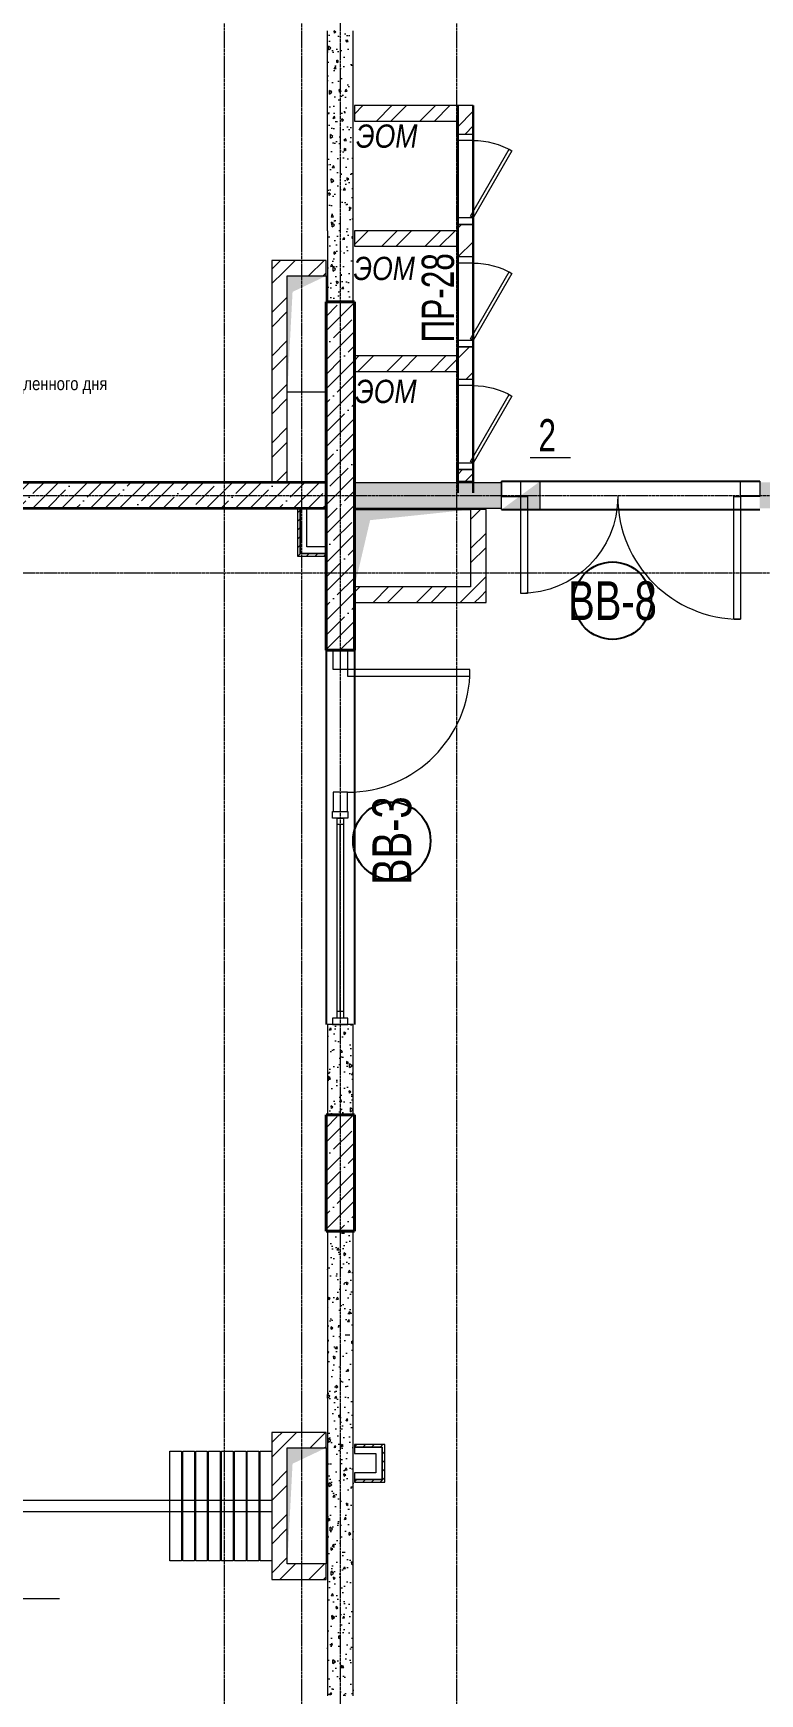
# Model space of a CAD drawing. Header units: millimetres. Extents: x -65509 to 912790, y 446 to 713294.
# Drawn here: x 193217 to 198845, y 154289 to 167156 of the extents above; entities that cross this region are included whole.
import ezdxf
from ezdxf import colors
from ezdxf.entities.mleader import LeaderData, LeaderLine
from ezdxf.enums import TextEntityAlignment as Align
from ezdxf.math import Vec2, Vec3

# ---------------------------------------------------------------- set-up
doc = ezdxf.new("R2010")
doc.units = ezdxf.units.MM
for name, pattern in [('ADSK_Невидимые', [5, 3, -2]), ('CENTER2', [28.575, 19.05, -3.175, 3.175, -3.175]), ('HIDDEN2', [4.7625, 3.175, -1.5875])]:
    doc.linetypes.add(name, pattern=pattern)
doc.layers.get('Defpoints').update_dxf_attribs({"color": 250})
for name, color, linetype, lineweight in [('A-AREA', 250, 'Continuous', 15), ('АР_Витраж', 250, 'Continuous', 13), ('АР_Витраж марка', 250, 'Continuous', 9), ('АР_Двери_витраж', 250, 'Continuous', 9), ('АР_Колонны', 250, 'Continuous', 30), ('АР_Отв. марка', 250, 'Continuous', 9), ('АР_площадь пом', 250, 'Continuous', 5), ('АР_Стены ГКЛ', 250, 'Continuous', 15), ('АР_Стены ЖБ', 250, 'Continuous', 35), ('АР_Стены кирпич', 250, 'Continuous', 20), ('АР_Стены ПЕНОблок', 250, 'Continuous', 20), ('АР_Штриховка', 250, 'Continuous', 0), ('Двери кабины', 250, 'Continuous', 0), ('ОВ_Шахты', 250, 'Continuous', 5), ('РД_Оси_100', 250, 'Continuous', 0), ('РД_проем_инж перемыч_фахверк', 250, 'Continuous', 18), ('СС_Отверстия', 250, 'Continuous', 9), ('ТХ_Оборудование', 250, 'Continuous', 9), ('ЭОМ_отверстия', 250, 'Continuous', 5)]:
    doc.layers.add(name, color=color, linetype=linetype, lineweight=lineweight)
doc.layers.add('РД_Витраж_вн', color=250, linetype='Continuous')
doc.layers.add('РД_Перемычка инж проемов', color=250, linetype='Continuous')
doc.layers.add('РД_Проем', color=250, linetype='Continuous', lineweight=0, plot=False)
doc.layers.add('РД_проем_инж перемыч_подсчет', color=250, linetype='Continuous', lineweight=30, plot=False)
doc.styles.add('Arial0', font='arial.ttf')
doc.styles.add('Arial_09', font='ARIALN.TTF', dxfattribs={"width": 0.9})
doc.styles.add('MtXpl_Arial_Narrow', font='ARIALNI.TTF')
doc.styles.add('style1', font='ARIALN.TTF')
doc.styles.add('ккк', font='isocpeur.ttf', dxfattribs={"width": 0.85, "oblique": 15})
pattern_1 = [(45, (142195.16, 127275.07), (-112.2532, 112.2532), []), (45, (142307.41, 127275.07), (-112.2532, 112.2532), [198.4375, -39.6875, 0, -39.6875])]
pattern_2 = [(45, (142195.16, 127275.07), (-168.3798, 168.3798), []), (45, (142307.4, 127275.07), (-168.3798, 168.3798), [])]
pattern_3 = [(45, (142195.16, 127275.07), (-168.3798, 168.3798), []), (45, (142307.4, 127275.07), (-168.3798, 168.3798), [])]
pattern_4 = [(45, (142195.16, 127275.07), (-168.3798, 168.3798), []), (45, (142307.4, 127275.07), (-168.3798, 168.3798), [])]
pattern_5 = [(45, (142195.157, 127275.073), (-33.67596, 33.67596), [])]

# ---------------------------------------------------------------- blocks, each defined once
blk = doc.blocks.new('СОШ_2200_АР_ОСИ_М100_28.05.24')
at = {"layer": 'РД_Оси_100', "linetype": 'CENTER2'}
for points in [[(52500, 139938.679), (52500, -5755), (52358.276, -6155)], [(53100, 139938.679), (53100, -5755), (52949.266, -6155)], [(54300, 139938.679), (54300, -6155)], [(53400, 70753.904), (53400, -5755), (53550, -6155)], [(43327.994, 36300), (71363.995, 36300)], [(43327.994, 35700), (71363.995, 35700)]]:
    blk.add_lwpolyline(points, dxfattribs=at)
blk = doc.blocks.new('otv')
at = {"linetype": 'Continuous'}
blk.add_lwpolyline([(0, -1), (0, 0), (1, 0), (1, -1)], close=True, dxfattribs=at)
blk.add_solid([(0, -1), (0, 0), (0.135, -0.137), (1, 0)], dxfattribs=at)
blk = doc.blocks.new('_DotSmall')
at = {"color": 0, "linetype": 'ByBlock', "const_width": 0.5}
blk.add_lwpolyline([(-0.0625, 0, 1), (0.0625, 0, 1)], format="xyb", close=True, dxfattribs=at)
blk = doc.blocks.new('MOK-МаркаПомещения1')
at = {"layer": 'A-AREA', "color": 0}
blk.add_line((-3.65, -1.94), (3.65, -1.94), dxfattribs=at)
at = {"layer": 'A-AREA', "color": 0, "style": 'style1'}
blk.add_attdef('АР-ПОМЕЩЕНИЕ:ПЛОЩАДЬ', text='', height=3, dxfattribs=at).set_placement((0, 0), align=Align.MIDDLE)
at = {"layer": 'Defpoints', "style": 'style1', "flags": 8}
blk.add_attdef('АР-ПОМЕЩЕНИЕ:НАИМЕНОВАНИЕ', text='', height=1, dxfattribs=at).set_placement((0, 2.96), align=Align.MIDDLE)
blk = doc.blocks.new('MOK-МаркаПроема инж.')
blk.add_line((-1.33, -1.75), (1.8, -1.75))
at = {"color": 0, "style": 'Arial0', "width": 0.7}
blk.add_attdef('АР-ПРОЕМ:Коробка', text='', height=2.5, dxfattribs=at).set_placement((0, 0), align=Align.MIDDLE)
blk = doc.blocks.new('МаркаВитража1')
at = {"layer": 'Defpoints'}
blk.add_circle((0, 0), 3, dxfattribs=at)
at = {"color": 0, "linetype": 'ByBlock', "lineweight": -2, "style": 'Arial_09', "width": 0.9}
blk.add_attdef('АР-ОКНО:НАИМЕНОВАНИЕ', text='', height=3, dxfattribs=at).set_placement((0, 0), align=Align.MIDDLE)
blk = doc.blocks.new('MOK-МаркаПеремычки')
at = {"color": 0, "style": 'ккк', "oblique": 15, "width": 0.85}
blk.add_attdef('АР-ПРОЕМ:ПЕРЕМЫЧКА', text='', height=2.5, dxfattribs=at).set_placement((0, 0), align=Align.MIDDLE)

msp = doc.modelspace()

# ---------------------------------------------------------------- hatches: boundary and pattern name
at = {"layer": 'АР_Стены ГКЛ', "linetype": 'Continuous', "lineweight": 0}
h = msp.add_hatch(dxfattribs=at)
h.set_pattern_fill('ANSI31', color=256, scale=15, style=0)
h.set_pattern_definition(pattern_5)
h.paths.add_polyline_path([(195265.046, 163105.073), (195285.046, 163125.073), (195285.046, 163475.073), (195265.046, 163475.073)], flags=0)
h = msp.add_hatch(dxfattribs=at)
h.set_pattern_fill('ANSI31', color=256, scale=15, style=0)
h.set_pattern_definition(pattern_5)
h.paths.add_polyline_path([(195485.046, 163105.073), (195485.046, 163125.073), (195285.046, 163125.073), (195265.046, 163105.073)], flags=0)
h = msp.add_hatch(dxfattribs=at)
h.set_pattern_fill('ANSI31', color=256, scale=15, style=0)
h.set_pattern_definition([(45, (142195.157, 127275.073), (-33.67596, 33.67596), [])])
h.paths.add_polyline_path([(195705.157, 156220.073), (195705.157, 156200.073), (195920.16, 156200.073), (195940.16, 156220.073)], flags=0)
h = msp.add_hatch(dxfattribs=at)
h.set_pattern_fill('ANSI31', color=256, scale=15, angle=-360, style=0)
h.set_pattern_definition(pattern_5)
h.paths.add_polyline_path([(195940.16, 156220.073), (195920.16, 156200.073), (195920.16, 155950.073), (195940.16, 155930.073)], flags=0)
h = msp.add_hatch(dxfattribs=at)
h.set_pattern_fill('ANSI31', color=256, scale=15, style=0)
h.set_pattern_definition([(45, (142195.157, 127275.073), (-33.67596, 33.67596), [])])
h.paths.add_polyline_path([(195940.16, 155930.073), (195920.16, 155950.073), (195705.157, 155950.073), (195705.157, 155930.073)], flags=0)
at = {"layer": 'АР_Штриховка', "linetype": 'Continuous', "lineweight": 0}
h = msp.add_hatch(dxfattribs=at)
h.set_pattern_fill('AR-CONC', color=256, angle=45, style=0)
h.set_pattern_definition([(95, (142195.16, 127275.07), (140.09465, 117.55338), [19.05, -209.55]), (40, (142195.16, 127275.07), (-160.01845, 110.17673), [15.24, -167.6406]), (145.45144, (142206.83, 127284.87), (-19.9238, 227.7301), [16.19, -178.09024]), (91.1842, (142159.24, 127311), (221.41024, 161.9534), [28.575, -314.325]), (141.63556, (142177.7, 127324.5), (-7.0866, 342.8268), [24.285, -267.1356]), (36.18415, (142159.24, 127311), (-7.0866, 342.8268), [22.86, -251.4597]), (66, (142186.18, 127319.97), (179.51998, 34.89515), [19.05, -209.55]), (11, (142186.18, 127319.97), (-86.53993, 173.9412), [15.24, -167.64]), (116.45145, (142201.14, 127322.88), (92.98005, 208.83634), [16.19, -178.08994]), (82.5, (142195.16, 127275.07), (-57.60547, 61.973414), [0, -165.608, 0, -170.18, 0, -168.275]), (52.5, (142195.16, 127275.07), (-23.58973, 118.087), [0, -97.028, 0, -161.798, 0, -64.135]), (12.5, (142155.105, 127235.02), (99.92786, 91.826196), [0, -63.5, 0, -198.12, 0, -262.89]), (2.5, (142137.14, 127217.06), (86.7639, 122.7224), [0, -82.55, 0, -131.572, 0, -186.69])])
h.paths.add_polyline_path([(195495.157, 165074.073), (195695.157, 165074.073), (195695.157, 165625.073), (195495.157, 165625.073)], flags=0)
h.paths.add_polyline_path([(195495.157, 165625.073), (195695.157, 165625.073), (195695.157, 166595.073), (195495.157, 166595.073)], flags=0)
h.paths.add_polyline_path([(195495.157, 166595.073), (195695.157, 166595.073), (195695.157, 167175.073), (195495.157, 167175.073)], flags=0)
h = msp.add_hatch(dxfattribs=at)
h.set_pattern_fill('ANSI32', color=256, scale=25, style=0)
h.set_pattern_definition(pattern_3)
h.paths.add_polyline_path([(196505.157, 166475.073), (196625.157, 166595.073), (195705.157, 166595.073), (195705.157, 166475.073)], flags=0)
h = msp.add_hatch(dxfattribs=at)
h.set_pattern_fill('ANSI32', color=256, scale=25, angle=-360, style=0)
h.set_pattern_definition(pattern_2)
h.paths.add_polyline_path([(196625.157, 164655.073), (196535.157, 164615.073), (196505.157, 164535.073), (196505.157, 164475.073), (196625.157, 164475.073)], flags=0)
h.paths.add_polyline_path([(196625.157, 163775.073), (196505.157, 163775.073), (196505.157, 163685.073), (196625.157, 163685.073)], flags=0)
h.paths.add_polyline_path([(196625.157, 166595.073), (196505.157, 166475.073), (196505.157, 166375.073), (196625.157, 166375.073)], flags=0)
h.paths.add_polyline_path([(196625.157, 165675.073), (196505.157, 165675.073), (196505.157, 165625.073), (196535.157, 165585.073), (196625.157, 165625.073)], flags=0)
h.paths.add_polyline_path([(196625.157, 165625.073), (196535.157, 165585.073), (196505.157, 165505.073), (196505.157, 165425.073), (196625.157, 165425.073)], flags=0)
h.paths.add_polyline_path([(196625.157, 164725.073), (196505.157, 164725.073), (196505.157, 164655.073), (196535.157, 164615.073), (196625.157, 164655.073)], flags=0)
h = msp.add_hatch(dxfattribs=at)
h.set_pattern_fill('ANSI32', color=256, scale=25, style=0)
h.set_pattern_definition(pattern_3)
h.paths.add_polyline_path([(196505.157, 165505.073), (196535.157, 165585.073), (196505.157, 165625.073), (195705.157, 165625.073), (195705.157, 165505.073)], flags=0)
h = msp.add_hatch(dxfattribs=at)
h.set_pattern_fill('ANSI32', color=256, scale=25, style=0)
h.set_pattern_definition(pattern_4)
h.paths.add_polyline_path([(195065.157, 163675.073), (195185.157, 163675.073), (195185.157, 165275.073), (195065.157, 165395.073)], flags=0)
h = msp.add_hatch(dxfattribs=at)
h.set_pattern_fill('ANSI32', color=256, scale=25, style=0)
h.set_pattern_definition([(45, (142195.16, 127275.07), (-168.3798, 168.3798), []), (45, (142307.4, 127275.07), (-168.3798, 168.3798), [])])
h.paths.add_polyline_path([(195065.157, 165395.073), (195185.157, 165275.073), (195485.157, 165275.073), (195485.157, 165395.073)], flags=0)
at = {"layer": 'АР_Штриховка', "linetype": 'Continuous', "lineweight": 5}
h = msp.add_hatch(dxfattribs=at)
h.set_pattern_fill('ANSI35', color=256, scale=25, style=0)
h.set_pattern_definition(pattern_1)
h.paths.add_polyline_path([(195485.157, 162375.073), (195705.157, 162375.073), (195705.157, 165075.073), (195485.157, 165075.073)], flags=0)
at = {"layer": 'АР_Штриховка', "linetype": 'Continuous', "lineweight": 0}
h = msp.add_hatch(dxfattribs=at)
h.set_pattern_fill('ANSI32', color=256, scale=25, style=0)
h.set_pattern_definition(pattern_3)
h.paths.add_polyline_path([(196505.157, 164535.073), (196535.157, 164615.073), (196505.157, 164655.073), (195705.157, 164655.073), (195705.157, 164535.073)], flags=0)
at = {"layer": 'АР_Штриховка', "linetype": 'Continuous', "lineweight": 5}
h = msp.add_hatch(dxfattribs=at)
h.set_pattern_fill('ANSI35', color=256, scale=25, style=0)
h.set_pattern_definition(pattern_1)
h.paths.add_polyline_path([(187895.157, 163675.073), (187895.157, 163475.073), (195485.157, 163475.073), (195485.157, 163675.073)], flags=0)
at = {"layer": 'АР_Штриховка', "linetype": 'Continuous', "lineweight": 0}
h = msp.add_hatch(dxfattribs=at)
h.set_pattern_fill('AR-CONC', color=256, angle=45, style=0)
h.set_pattern_definition([(95, (142195.16, 127275.07), (140.09465, 117.55338), [19.05, -209.55]), (40, (142195.16, 127275.07), (-160.01845, 110.17673), [15.24, -167.6406]), (145.45144, (142206.83, 127284.87), (-19.9238, 227.7301), [16.19, -178.09024]), (91.1842, (142159.24, 127311), (221.41024, 161.9534), [28.575, -314.325]), (141.63556, (142177.7, 127324.5), (-7.0866, 342.8268), [24.285, -267.1356]), (36.18415, (142159.24, 127311), (-7.0866, 342.8268), [22.86, -251.4597]), (66, (142186.18, 127319.97), (179.51998, 34.89515), [19.05, -209.55]), (11, (142186.18, 127319.97), (-86.53993, 173.9412), [15.24, -167.64]), (116.45145, (142201.14, 127322.88), (92.98005, 208.83634), [16.19, -178.08994]), (82.5, (142195.16, 127275.07), (-57.60547, 61.973414), [0, -165.608, 0, -170.18, 0, -168.275]), (52.5, (142195.16, 127275.07), (-23.58973, 118.087), [0, -97.028, 0, -161.798, 0, -64.135]), (12.5, (142155.105, 127235.02), (99.92786, 91.826196), [0, -63.5, 0, -198.12, 0, -262.89]), (2.5, (142137.14, 127217.06), (86.7639, 122.7224), [0, -82.55, 0, -131.572, 0, -186.69])])
h.paths.add_polyline_path([(199985.157, 163475.073), (199985.157, 163675.073), (198845.157, 163675.073), (198845.157, 163475.073)], flags=0)
h.paths.add_polyline_path([(196845.157, 163475.073), (196845.157, 163675.073), (196505.157, 163675.073), (196505.157, 163475.073)], flags=0)
h.paths.add_polyline_path([(196505.157, 163475.073), (196505.157, 163675.073), (195705.157, 163675.073), (195705.157, 163475.073)], flags=0)
h = msp.add_hatch(dxfattribs=at)
h.set_pattern_fill('ANSI32', color=256, scale=25, angle=-360, style=0)
h.set_pattern_definition(pattern_2)
h.paths.add_polyline_path([(196725.157, 163465.073), (196605.157, 163465.073), (196605.157, 162865.073), (196725.157, 162745.073)], flags=0)
h = msp.add_hatch(dxfattribs=at)
h.set_pattern_fill('ANSI32', color=256, scale=25, style=0)
h.set_pattern_definition(pattern_3)
h.paths.add_polyline_path([(196725.157, 162745.073), (196605.157, 162865.073), (195705.157, 162865.073), (195705.157, 162745.073)], flags=0)
h = msp.add_hatch(dxfattribs=at)
h.set_pattern_fill('AR-CONC', color=256, angle=45, style=0)
h.set_pattern_definition([(95, (142195.16, 127275.07), (140.09465, 117.55338), [19.05, -209.55]), (40, (142195.16, 127275.07), (-160.01845, 110.17673), [15.24, -167.6406]), (145.45144, (142206.83, 127284.87), (-19.9238, 227.7301), [16.19, -178.09024]), (91.1842, (142159.24, 127311), (221.41024, 161.9534), [28.575, -314.325]), (141.63556, (142177.7, 127324.5), (-7.0866, 342.8268), [24.285, -267.1356]), (36.18415, (142159.24, 127311), (-7.0866, 342.8268), [22.86, -251.4597]), (66, (142186.18, 127319.97), (179.51998, 34.89515), [19.05, -209.55]), (11, (142186.18, 127319.97), (-86.5399, 173.9412), [15.24, -167.64]), (116.45145, (142201.14, 127322.88), (92.98005, 208.83634), [16.19, -178.08994]), (82.5, (142195.16, 127275.07), (-57.60547, 61.973414), [0, -165.608, 0, -170.18, 0, -168.275]), (52.5, (142195.16, 127275.07), (-23.58973, 118.087), [0, -97.028, 0, -161.798, 0, -64.135]), (12.5, (142155.105, 127235.02), (99.92786, 91.826196), [0, -63.5, 0, -198.12, 0, -262.89]), (2.5, (142137.14, 127217.06), (86.7639, 122.7224), [0, -82.55, 0, -131.572, 0, -186.69])])
h.paths.add_polyline_path([(195495.157, 158774.073), (195695.157, 158774.073), (195695.157, 159475.073), (195495.157, 159475.073)], flags=0)
h.paths.add_polyline_path([(195495.157, 162375.073), (195695.157, 162375.073), (195695.157, 162376.073), (195495.157, 162376.073)], flags=0)
at = {"layer": 'АР_Штриховка', "linetype": 'Continuous', "lineweight": 5}
h = msp.add_hatch(dxfattribs=at)
h.set_pattern_fill('ANSI35', color=256, scale=25, style=0)
h.set_pattern_definition(pattern_1)
h.paths.add_polyline_path([(195485.157, 157875.073), (195705.157, 157875.073), (195705.157, 158775.073), (195485.157, 158775.073)], flags=0)
at = {"layer": 'АР_Штриховка', "linetype": 'Continuous', "lineweight": 0}
h = msp.add_hatch(dxfattribs=at)
h.set_pattern_fill('AR-CONC', color=256, angle=45, style=0)
h.set_pattern_definition([(95, (142195.16, 127275.07), (140.09465, 117.55338), [19.05, -209.55]), (40, (142195.16, 127275.07), (-160.01845, 110.17673), [15.24, -167.6406]), (145.45144, (142206.83, 127284.87), (-19.9238, 227.7301), [16.19, -178.09024]), (91.1842, (142159.24, 127311), (221.41024, 161.9534), [28.575, -314.325]), (141.63556, (142177.7, 127324.5), (-7.0866, 342.8268), [24.285, -267.1356]), (36.18415, (142159.24, 127311), (-7.0866, 342.8268), [22.86, -251.4597]), (66, (142186.18, 127319.97), (179.51998, 34.89515), [19.05, -209.55]), (11, (142186.18, 127319.97), (-86.5399, 173.9412), [15.24, -167.64]), (116.45145, (142201.14, 127322.88), (92.98005, 208.83634), [16.19, -178.08994]), (82.5, (142195.16, 127275.07), (-57.60547, 61.973414), [0, -165.608, 0, -170.18, 0, -168.275]), (52.5, (142195.16, 127275.07), (-23.58973, 118.087), [0, -97.028, 0, -161.798, 0, -64.135]), (12.5, (142155.105, 127235.02), (99.92786, 91.826196), [0, -63.5, 0, -198.12, 0, -262.89]), (2.5, (142137.14, 127217.06), (86.7639, 122.7224), [0, -82.55, 0, -131.572, 0, -186.69])])
h.paths.add_polyline_path([(195495.157, 154274.073), (195695.157, 154274.073), (195695.157, 157876.073), (195495.157, 157876.073)], flags=0)
h = msp.add_hatch(dxfattribs=at)
h.set_pattern_fill('ANSI32', color=256, scale=25, style=0)
h.set_pattern_definition(pattern_4)
h.paths.add_polyline_path([(195065.157, 155175.073), (195185.157, 155295.073), (195185.157, 156195.073), (195065.157, 156315.073)], flags=0)
h = msp.add_hatch(dxfattribs=at)
h.set_pattern_fill('ANSI32', color=256, scale=25, style=0)
h.set_pattern_definition([(45, (142195.16, 127275.07), (-168.3798, 168.3798), []), (45, (142307.4, 127275.07), (-168.3798, 168.3798), [])])
h.paths.add_polyline_path([(195065.157, 156315.073), (195185.157, 156195.073), (195485.157, 156195.073), (195485.157, 156315.073)], flags=0)
h = msp.add_hatch(dxfattribs=at)
h.set_pattern_fill('ANSI32', color=256, scale=25, style=0)
h.set_pattern_definition(pattern_3)
h.paths.add_polyline_path([(195485.157, 155175.073), (195485.157, 155295.073), (195185.157, 155295.073), (195065.157, 155175.073)], flags=0)
at = {"layer": 'СС_Отверстия', "linetype": 'Continuous', "lineweight": 5}
for points in [[(197144.84, 163465.073), (197144.84, 163685.073), (196994.84, 163575.073)], [(196844.84, 163465.073), (197144.84, 163465.073), (196994.84, 163575.073)]]:
    msp.add_hatch(color=256, dxfattribs=at).paths.add_polyline_path(points, flags=0)

# ---------------------------------------------------------------- linework, layer by layer
at = {"layer": 'АР_Витраж', "linetype": 'Continuous', "lineweight": 5}
for p, q in [((195485.157, 159475.073), (195485.157, 161125.073)), ((195705.157, 159475.073), (195705.157, 161125.073))]:
    msp.add_line(p, q, dxfattribs=at)
at = {"layer": 'АР_Витраж', "linetype": 'Continuous', "lineweight": 13}
for p, q in [((195620.157, 161025.073), (195570.157, 161025.073)), ((195595.157, 159575.073), (195595.157, 161025.073)), ((195620.157, 159575.073), (195570.157, 159575.073))]:
    msp.add_line(p, q, dxfattribs=at)
for points in [[(195535.157, 161075.073), (195535.157, 161125.073), (195655.157, 161125.073), (195655.157, 161075.073)], [(195620.157, 159525.073), (195570.157, 159525.073), (195570.157, 161075.073), (195620.157, 161075.073)], [(195535.157, 159525.073), (195535.157, 159475.073), (195655.157, 159475.073), (195655.157, 159525.073)]]:
    msp.add_lwpolyline(points, close=True, dxfattribs=at)
at = {"layer": 'АР_Двери_витраж', "linetype": 'Continuous', "lineweight": 9}
for points in [[(196995.157, 163685.073), (196845.157, 163685.073), (196845.157, 163565.073), (196995.157, 163565.073)], [(198695.157, 163685.073), (198845.157, 163685.073), (198845.157, 163565.073), (198695.157, 163565.073)], [(196995.157, 163565.073), (197045.157, 163565.073), (197045.157, 162815.073), (196995.157, 162815.073)], [(198695.157, 162615.073), (198645.157, 162615.073), (198645.157, 163565.073), (198695.157, 163565.073)], [(195540.157, 162225.073), (195540.157, 162375.073), (195650.157, 162375.073), (195650.157, 162225.073)], [(195650.157, 162225.073), (195650.157, 162175.073), (196600.157, 162175.073), (196600.157, 162225.073)], [(195540.157, 161275.073), (195540.157, 161125.073), (195650.157, 161125.073), (195650.157, 161275.073)]]:
    msp.add_lwpolyline(points, close=True, dxfattribs=at)
at = {"layer": 'АР_Двери_витраж', "linetype": 'Continuous', "lineweight": 9, "extrusion": (0, 0, -1)}
msp.add_arc((-196995.157, 163565.073), 750, 180, 270, dxfattribs=at)
at = {"layer": 'АР_Двери_витраж', "linetype": 'Continuous', "lineweight": 9}
for centre, start, end in [((198695.157, 163565.073), 180, 270), ((195650.157, 162225.073), 270, 0)]:
    msp.add_arc(centre, 950, start, end, dxfattribs=at)
at = {"layer": 'АР_Колонны', "linetype": 'HIDDEN2', "lineweight": 25}
for p, q in [((195485.157, 165075.073), (195705.157, 165075.073)), ((195485.157, 162375.073), (195485.157, 165075.073)), ((195705.157, 165075.073), (195705.157, 162375.073)), ((195705.157, 162375.073), (195485.157, 162375.073)), ((195485.157, 158775.073), (195705.157, 158775.073)), ((195485.157, 157875.073), (195485.157, 158775.073)), ((195705.157, 158775.073), (195705.157, 157875.073)), ((195705.157, 157875.073), (195485.157, 157875.073))]:
    msp.add_line(p, q, dxfattribs=at)
at = {"layer": 'АР_Колонны', "linetype": 'Continuous', "lineweight": 35}
for p, q in [((195485.157, 165075.073), (195705.157, 165075.073)), ((195485.157, 162375.073), (195485.157, 165075.073)), ((195705.157, 162375.073), (195705.157, 165075.073)), ((195485.157, 162375.073), (195705.157, 162375.073)), ((195485.157, 158775.073), (195705.157, 158775.073)), ((195485.157, 157875.073), (195485.157, 158775.073)), ((195705.157, 157875.073), (195705.157, 158775.073)), ((195485.157, 157875.073), (195705.157, 157875.073))]:
    msp.add_line(p, q, dxfattribs=at)
at = {"layer": 'АР_Стены ГКЛ', "linetype": 'Continuous', "lineweight": 5}
for p, q in [((195285.046, 163475.073), (195265.046, 163475.073)), ((195265.046, 163475.073), (195265.046, 163105.073)), ((195335.046, 163475.073), (195285.046, 163475.073)), ((195285.046, 163475.073), (195285.046, 163125.073)), ((195285.046, 163125.073), (195285.046, 163475.073)), ((195335.046, 163175.073), (195335.046, 163475.073)), ((195485.046, 163175.073), (195335.046, 163175.073)), ((195485.046, 163125.073), (195485.046, 163175.073)), ((195265.046, 163105.073), (195485.046, 163105.073)), ((195285.046, 163125.073), (195485.046, 163125.073)), ((195485.046, 163125.073), (195285.046, 163125.073)), ((195485.046, 163105.073), (195485.046, 163125.073)), ((195705.157, 156220.073), (195705.157, 156200.073)), ((195940.16, 156220.073), (195705.157, 156220.073)), ((195940.16, 155930.073), (195940.16, 156220.073)), ((195705.157, 156200.073), (195705.157, 156150.073)), ((195920.16, 156200.073), (195705.157, 156200.073)), ((195705.157, 156200.073), (195920.16, 156200.073)), ((195705.157, 156150.073), (195870.16, 156150.073)), ((195870.16, 156150.073), (195870.16, 156000.073)), ((195920.16, 155950.073), (195920.16, 156200.073)), ((195920.16, 156200.073), (195920.16, 155950.073)), ((195870.16, 156000.073), (195705.157, 156000.073)), ((195705.157, 156000.073), (195705.157, 155950.073)), ((195705.157, 155950.073), (195920.16, 155950.073)), ((195920.16, 155950.073), (195705.157, 155950.073)), ((195705.157, 155950.073), (195705.157, 155930.073)), ((195705.157, 155930.073), (195940.16, 155930.073))]:
    msp.add_line(p, q, dxfattribs=at)
at = {"layer": 'АР_Стены ЖБ', "linetype": 'Continuous', "lineweight": 40}
for p, q in [((195705.157, 165075.073), (195485.157, 165075.073)), ((195485.157, 165075.073), (195485.157, 162375.073)), ((195705.157, 162375.073), (195705.157, 165075.073)), ((195485.157, 162375.073), (195705.157, 162375.073)), ((195705.157, 158775.073), (195485.157, 158775.073)), ((195485.157, 158775.073), (195485.157, 157875.073)), ((195705.157, 157875.073), (195705.157, 158775.073)), ((195485.157, 157875.073), (195705.157, 157875.073))]:
    msp.add_line(p, q, dxfattribs=at)
at = {"layer": 'АР_Стены ЖБ', "linetype": 'Continuous', "lineweight": 35}
for p, q in [((195485.157, 163675.073), (187895.157, 163675.073)), ((195485.157, 163475.073), (195485.157, 163675.073)), ((187895.157, 163475.073), (195485.157, 163475.073))]:
    msp.add_line(p, q, dxfattribs=at)
at = {"layer": 'АР_Стены кирпич', "linetype": 'Continuous', "lineweight": 20}
for p, q in [((196625.157, 166595.073), (195705.157, 166595.073)), ((195705.157, 166595.073), (195705.157, 166475.073)), ((196625.157, 166375.073), (196625.157, 166595.073)), ((195705.157, 166475.073), (196505.157, 166475.073)), ((196505.157, 166475.073), (196505.157, 166375.073)), ((196505.157, 166375.073), (196625.157, 166375.073)), ((196505.157, 165625.073), (195705.157, 165625.073)), ((195705.157, 165625.073), (195705.157, 165505.073)), ((196625.157, 165675.073), (196505.157, 165675.073)), ((196505.157, 165675.073), (196505.157, 165625.073)), ((196625.157, 165425.073), (196625.157, 165675.073)), ((195705.157, 165505.073), (196505.157, 165505.073)), ((196505.157, 165505.073), (196505.157, 165425.073)), ((195065.157, 165395.073), (195065.157, 163675.073)), ((195485.157, 165395.073), (195065.157, 165395.073)), ((195485.157, 165275.073), (195485.157, 165395.073)), ((196505.157, 165425.073), (196625.157, 165425.073)), ((195185.157, 163675.073), (195185.157, 165275.073)), ((195185.157, 165275.073), (195485.157, 165275.073)), ((196625.157, 164725.073), (196505.157, 164725.073)), ((196505.157, 164725.073), (196505.157, 164655.073)), ((196625.157, 164475.073), (196625.157, 164725.073)), ((196505.157, 164655.073), (195705.157, 164655.073)), ((195705.157, 164655.073), (195705.157, 164535.073)), ((195705.157, 164535.073), (196505.157, 164535.073)), ((196505.157, 164535.073), (196505.157, 164475.073)), ((196505.157, 164475.073), (196625.157, 164475.073)), ((195065.157, 163675.073), (195185.157, 163675.073)), ((196625.157, 163775.073), (196505.157, 163775.073)), ((196505.157, 163775.073), (196505.157, 163685.073)), ((196505.157, 163685.073), (196625.157, 163685.073)), ((196625.157, 163685.073), (196625.157, 163775.073)), ((196725.157, 163465.073), (196605.157, 163465.073)), ((196605.157, 163465.073), (196605.157, 162865.073)), ((196725.157, 162745.073), (196725.157, 163465.073)), ((196605.157, 162865.073), (195705.157, 162865.073)), ((195705.157, 162865.073), (195705.157, 162745.073)), ((195705.157, 162745.073), (196725.157, 162745.073)), ((195065.157, 156315.073), (195065.157, 155175.073)), ((195485.157, 156315.073), (195065.157, 156315.073)), ((195485.157, 156195.073), (195485.157, 156315.073)), ((195185.157, 155295.073), (195185.157, 156195.073)), ((195185.157, 156195.073), (195485.157, 156195.073)), ((195065.157, 155175.073), (195485.157, 155175.073)), ((195485.157, 155295.073), (195185.157, 155295.073)), ((195485.157, 155175.073), (195485.157, 155295.073))]:
    msp.add_line(p, q, dxfattribs=at)
at = {"layer": 'АР_Стены кирпич', "linetype": 'Continuous', "lineweight": 0}
for p, q in [((196505.157, 166375.073), (196505.157, 165675.073)), ((196625.157, 165675.073), (196625.157, 166375.073)), ((196505.157, 165425.073), (196505.157, 164725.073)), ((196625.157, 164725.073), (196625.157, 165425.073)), ((196505.157, 164475.073), (196505.157, 163775.073)), ((196625.157, 163775.073), (196625.157, 164475.073))]:
    msp.add_line(p, q, dxfattribs=at)
at = {"layer": 'АР_Стены ПЕНОблок', "linetype": 'Continuous', "lineweight": 20}
for p, q in [((195495.157, 165625.073), (195495.157, 167175.073)), ((195695.157, 166595.073), (195695.157, 167175.073)), ((195695.157, 165074.073), (195695.157, 166595.073)), ((195495.157, 165625.073), (195495.157, 165074.073)), ((195495.157, 165074.073), (195695.157, 165074.073)), ((195705.157, 163675.073), (196845.157, 163675.073)), ((195705.157, 163675.073), (195705.157, 163475.073)), ((196845.157, 163475.073), (196845.157, 163675.073)), ((195705.157, 163475.073), (196845.157, 163475.073)), ((195695.157, 162376.073), (195495.157, 162376.073)), ((195495.157, 162376.073), (195495.157, 162375.073)), ((195495.157, 162375.073), (195695.157, 162375.073)), ((195695.157, 162375.073), (195695.157, 162376.073)), ((195695.157, 159475.073), (195495.157, 159475.073)), ((195495.157, 159475.073), (195495.157, 158774.073)), ((195695.157, 158774.073), (195695.157, 159475.073)), ((195495.157, 158774.073), (195695.157, 158774.073)), ((195695.157, 157876.073), (195495.157, 157876.073)), ((195495.157, 157876.073), (195495.157, 154274.073)), ((195695.157, 154274.073), (195695.157, 157876.073))]:
    msp.add_line(p, q, dxfattribs=at)
at = {"layer": 'Двери кабины', "linetype": 'Continuous', "lineweight": 0}
for points in [[(196505.157, 166325.073), (196505.157, 166375.073), (196625.157, 166375.073), (196625.157, 166325.073)], [(196625.157, 165725.073), (196603.507, 165737.573), (196903.507, 166257.188), (196925.157, 166244.688)], [(196505.157, 165725.073), (196505.157, 165675.073), (196625.157, 165675.073), (196625.157, 165725.073)], [(196505.157, 165375.073), (196505.157, 165425.073), (196625.157, 165425.073), (196625.157, 165375.073)], [(196625.157, 164775.073), (196603.507, 164787.573), (196903.507, 165307.188), (196925.157, 165294.688)], [(196505.157, 164775.073), (196505.157, 164725.073), (196625.157, 164725.073), (196625.157, 164775.073)], [(196505.157, 164425.073), (196505.157, 164475.073), (196625.157, 164475.073), (196625.157, 164425.073)], [(196625.157, 163825.073), (196603.507, 163837.573), (196903.507, 164357.188), (196925.157, 164344.688)], [(196505.157, 163825.073), (196505.157, 163775.073), (196625.157, 163775.073), (196625.157, 163825.073)]]:
    msp.add_lwpolyline(points, close=True, dxfattribs=at)
at = {"layer": 'Двери кабины', "linetype": 'Continuous', "lineweight": 0, "extrusion": (0, 0, -1)}
for centre in [(-196625.157, 165725.073), (-196625.157, 164775.073), (-196625.157, 163825.073)]:
    msp.add_arc(centre, 600, 90, 120, dxfattribs=at)
at = {"layer": 'РД_Витраж_вн', "linetype": 'Continuous', "lineweight": -3}
for p, q in [((196845.157, 163685.073), (198845.157, 163685.073)), ((196845.157, 163465.073), (198845.157, 163465.073)), ((195485.157, 162375.073), (195485.157, 159475.073)), ((195705.157, 162375.073), (195705.157, 159475.073))]:
    msp.add_line(p, q, dxfattribs=at)
at = {"layer": 'РД_Проем', "linetype": 'Continuous', "lineweight": 0}
for p, q in [((196505.157, 165675.073), (196505.157, 166375.073)), ((196625.157, 165675.073), (196625.157, 166375.073)), ((196505.157, 164725.073), (196505.157, 165425.073)), ((196625.157, 164725.073), (196625.157, 165425.073)), ((196505.157, 163775.073), (196505.157, 164475.073)), ((196625.157, 163775.073), (196625.157, 164475.073)), ((196845.157, 163685.073), (198845.157, 163685.073)), ((196845.157, 163465.073), (198845.157, 163465.073)), ((195485.157, 162375.073), (195485.157, 159475.073)), ((195705.157, 162375.073), (195705.157, 159475.073))]:
    msp.add_line(p, q, dxfattribs=at)
at = {"layer": 'РД_проем_инж перемыч_подсчет', "linetype": 'Continuous', "lineweight": 30}
for p, q in [((196505.157, 166595.073), (196505.157, 163595.073)), ((196625.157, 166595.073), (196625.157, 163595.073))]:
    msp.add_line(p, q, dxfattribs=at)
at = {"layer": 'РД_проем_инж перемыч_фахверк', "linetype": 'Continuous', "lineweight": 18}
for p, q in [((196844.84, 163685.073), (198844.84, 163685.073)), ((196844.84, 163465.073), (198844.84, 163465.073)), ((195485.157, 162376.073), (195485.157, 159476.073)), ((195705.157, 162376.073), (195705.157, 159476.073))]:
    msp.add_line(p, q, dxfattribs=at)
at = {"layer": 'СС_Отверстия', "linetype": 'Continuous', "lineweight": 9}
for p, q in [((197144.84, 163685.073), (196844.84, 163685.073)), ((196844.84, 163465.073), (196844.84, 163685.073)), ((197144.84, 163465.073), (197144.84, 163685.073)), ((197144.84, 163465.073), (196844.84, 163465.073))]:
    msp.add_line(p, q, dxfattribs=at)
at = {"layer": 'ТХ_Оборудование', "elevation": 400000}
for points in [[(194275.157, 155320.073), (194275.157, 156170.073), (194365.157, 156170.073), (194365.157, 155320.073)], [(194375.157, 155320.073), (194375.157, 156170.073), (194465.157, 156170.073), (194465.157, 155320.073)], [(194475.157, 155320.073), (194475.157, 156170.073), (194565.157, 156170.073), (194565.157, 155320.073)], [(194575.157, 155320.073), (194575.157, 156170.073), (194665.157, 156170.073), (194665.157, 155320.073)], [(194675.157, 155320.073), (194675.157, 156170.073), (194765.157, 156170.073), (194765.157, 155320.073)], [(194775.157, 155320.073), (194775.157, 156170.073), (194865.157, 156170.073), (194865.157, 155320.073)], [(194875.157, 155320.073), (194875.157, 156170.073), (194965.157, 156170.073), (194965.157, 155320.073)], [(194975.157, 155320.073), (194975.157, 156170.073), (195065.157, 156170.073), (195065.157, 155320.073)]]:
    msp.add_lwpolyline(points, close=True, dxfattribs=at)
at = {"layer": 'ТХ_Оборудование', "linetype": 'ADSK_Невидимые', "elevation": 400000}
msp.add_lwpolyline([(187915.157, 155790.073), (195065.157, 155790.073), (195065.157, 155700.073), (187915.157, 155700.073)], close=True, dxfattribs=at)

# ---------------------------------------------------------------- block references
at = {"layer": 'АР_Витраж марка', "linetype": 'Continuous', "lineweight": 9, "xscale": 100, "yscale": 100, "zscale": 100}
msp.add_blockref('МаркаВитража1', (197704.163, 162759.317), dxfattribs=at).add_auto_attribs({'АР-ОКНО:НАИМЕНОВАНИЕ': 'ВВ-8'})
at = {"layer": 'АР_Витраж марка', "linetype": 'Continuous', "lineweight": 9, "xscale": 100, "yscale": 100, "zscale": 100, "rotation": 90}
msp.add_blockref('МаркаВитража1', (195994.537, 160898.99), dxfattribs=at).add_auto_attribs({'АР-ОКНО:НАИМЕНОВАНИЕ': 'ВВ-3'})
at = {"layer": 'АР_Отв. марка', "linetype": 'Continuous', "lineweight": 9, "xscale": 100, "yscale": 100, "zscale": 100}
msp.add_blockref('MOK-МаркаПроема инж.', (197198.625, 164042.503, 580), dxfattribs=at).add_auto_attribs({'АР-ПРОЕМ:Коробка': '2'})
at = {"layer": 'АР_площадь пом', "linetype": 'Continuous', "lineweight": 5}
ref = msp.add_blockref('MOK-МаркаПомещения1', (190368.732, 164133.763), dxfattribs=dict(at, xscale=100, yscale=100, zscale=100))
ref.add_attrib('АР-ПОМЕЩЕНИЕ:НАИМЕНОВАНИЕ', 'Универсальное помещение с возможностью проведения занятий во внеурочное время, в том числе для групп продленного дня', dxfattribs={"layer": 'Defpoints', "height": 100, "style": 'style1'}).set_placement((190368.732, 164429.326), align=Align.MIDDLE)
ref.add_attrib('АР-ПОМЕЩЕНИЕ:ПЛОЩАДЬ', '68.16', dxfattribs={"layer": 'A-AREA', "color": 0, "height": 300, "style": 'style1'}).set_placement((190368.732, 164133.763), align=Align.MIDDLE)
at = {"layer": 'ОВ_Шахты', "zscale": 1400}
for p, xscale, yscale in [((195185.157, 165275.073), 300, 900), ((195705.157, 163465.073), 900, 600), ((195185.157, 156195.073), 300, 900)]:
    msp.add_blockref('otv', p, dxfattribs=dict(at, xscale=xscale, yscale=yscale))
at = {"layer": 'РД_Оси_100'}
msp.add_blockref('СОШ_2200_АР_ОСИ_М100_28.05.24', (142195.157, 127275.073), dxfattribs=at)
at = {"layer": 'РД_Перемычка инж проемов', "linetype": 'Continuous', "lineweight": -3}
ref = msp.add_blockref('MOK-МаркаПеремычки', (196351.021, 165105.898, 200), dxfattribs=dict(at, xscale=100, yscale=100, zscale=100, rotation=89.99999999999999))
ref.add_attrib('АР-ПРОЕМ:ПЕРЕМЫЧКА', 'ПР-28', dxfattribs={"layer": '0', "color": 0, "height": 250, "rotation": 90, "style": 'Arial0', "width": 0.7}).set_placement((196351.021, 165105.898, 200), align=Align.MIDDLE)

# ---------------------------------------------------------------- texts
at = {"layer": 'ЭОМ_отверстия', "lineweight": 50, "style": 'MtXpl_Arial_Narrow'}
for p in [(195718.238, 166268.771), (195698.497, 165243.386), (195711.55, 164290.556)]:
    msp.add_text('ЭОМ', height=180, dxfattribs=at).set_placement(p)

# ---------------------------------------------------------------- leaders
at = {"layer": 'ТХ_Оборудование'}
ml = msp.add_multileader_mtext('Standard', dxfattribs=at)
ml.set_content('\\pxsm1;Трансформируемая перегородка_тип 3.1 см.раздел АИ ', color=256, style='style1')
ml.set_leader_properties(color=256, linetype='ByLayer', lineweight=9)
ml.set_arrow_properties(name='DOTSMALL')
ml.build(insert=Vec2(0, 0))
ml.multileader.update_dxf_attribs({"text_left_attachment_type": 6, "text_right_attachment_type": 6, "text_bottom_attachment_type": 10, "dogleg_length": 25, "arrow_head_size": 300})
ctx = ml.context
ctx.base_point, ctx.char_height, ctx.arrow_head_size, ctx.landing_gap_size, ctx.plane_origin = Vec3(190672.001, 155027.614), 200, 300, 50, Vec3(181580.663, 158490.318)
ctx.left_attachment, ctx.right_attachment, ctx.top_attachment = 6, 6, 10
notes = []
notes.append((ctx, [(0, (1, 1, 0), (190513.991, 155027.614), (1, 0), 158.01, [(1, [(190519.935, 155766.951)], 0, [])])]))
ctx.mtext.insert, ctx.mtext.width, ctx.mtext.defined_height, ctx.mtext.line_spacing_factor, ctx.mtext.flow_direction = Vec3(190722.001, 155283.139), 2672.40951, 2067.07, 0.3, 5
for ctx, leaders in notes:
    for number, flags, end, landing, length, lines in leaders:
        leader = LeaderData()
        leader.index, (leader.has_last_leader_line, leader.has_dogleg_vector, leader.attachment_direction) = number, flags
        leader.last_leader_point, leader.dogleg_vector, leader.dogleg_length = Vec3(end), Vec3(landing), length
        for number, points, colour, breaks in lines:
            line = LeaderLine()
            line.index, line.vertices, line.color, line.breaks = number, Vec3.list(points), colors.encode_raw_color(colour), breaks
            leader.lines.append(line)
        ctx.leaders.append(leader)

doc.saveas('drawing.dxf')
